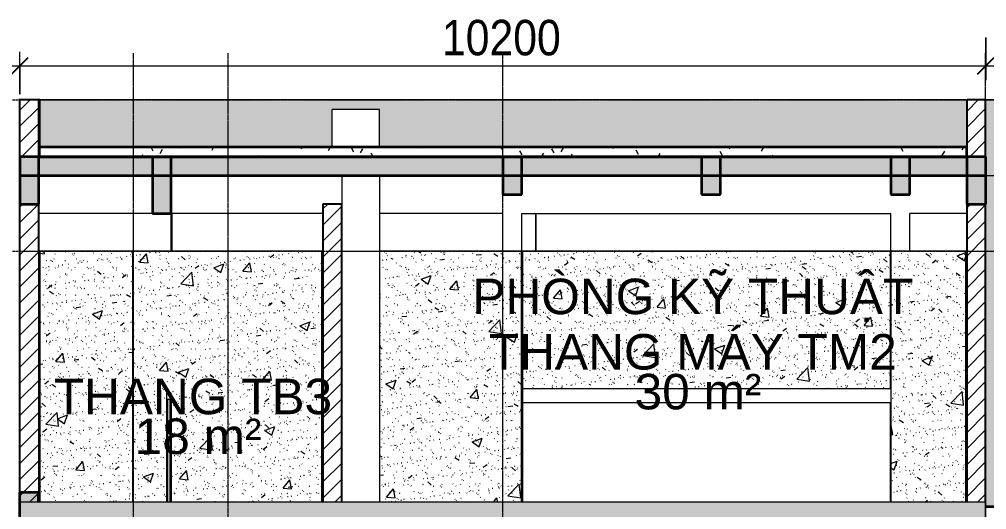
# Model space of a CAD drawing. Header units: millimetres. Extents: x 3451 to 201731, y -8641 to 35300.
# Drawn here: x 23332 to 33547, y 29470 to 34652 of the extents above; entities that cross this region are included whole.
import ezdxf

# ---------------------------------------------------------------- set-up
doc = ezdxf.new("R2010")
doc.units = ezdxf.units.MM
doc.linetypes.add('Centre', pattern=[31.75, 6.35, -4.7625, 15.875, -4.7625])
doc.linetypes.add('Grid Line', pattern=[22.225, 12.7, -3.175, 3.175, -3.175])
for name, color, linetype, lineweight in [('0-1', 7, 'Continuous', 5), ('A-ANNO-DIMS', 211, 'Continuous', 9), ('A-ANNO-DIMS-150', 211, 'Continuous', 9), ('A-AREA-IDEN', 2, 'Continuous', 9), ('A-DETL-GENF-1', 7, 'Continuous', 9), ('A-DETL-THIN', 151, 'Continuous', 9), ('A-FLOR-1', 10, 'Continuous', 35), ('A-FLOR-2', 7, 'Continuous', 9), ('A-FLOR-3', 192, 'Continuous', 35), ('A-FLOR-HRAL', 11, 'Continuous', 9), ('A-FLOR-LEVL-2', 51, 'Centre', 9), ('A-FLOR-PATT-1', 7, 'Continuous', 9), ('A-FLOR-PATT-3', 8, 'Continuous', 9), ('A-WALL', 113, 'Continuous', 9), ('A-WALL-1', 113, 'Continuous', 25), ('A-WALL-PATT-3', 111, 'Continuous', 5), ('A-WALL-PATT-4', 111, 'Continuous', 9), ('I-WALL', 2, 'Continuous', 9), ('I-WALL-2', 2, 'Continuous', 25), ('S-BEAM-1', 12, 'Continuous', 5), ('S-BEAM-2', 10, 'Continuous', 35), ('S-BEAM-3', 7, 'Continuous', 9), ('S-COLS-1', 7, 'Continuous', 9), ('S-GRID-1', 1, 'Grid Line', 9)]:
    doc.layers.add(name, color=color, linetype=linetype, lineweight=lineweight)
doc.styles.add('Arial_1', font='arial.ttf', dxfattribs={"height": 375})
doc.styles.add('UTM Avo', font='', dxfattribs={"width": 0.9, "height": 375})
doc.styles.get('UTM Avo').set_extended_font_data('UTM Avo')
doc.dimstyles.new('1_Dim_chi_tiet_2_5', dxfattribs={"dimscale": 304.8, "dimtxt": 374.737856, "dimasz": 0.590551, "dimexe": 0.492126, "dimexo": 0.0625, "dimgap": 0.049213, "dimtad": 1, "dimdec": 0, "dimrnd": 5, "dimzin": 0, "dimdsep": 46, "dimtxsty": 'UTM Avo', "dimblk1": 'OBLIQUE', "dimblk2": 'OBLIQUE', "dimsah": 1, "dimcen": 0.09, "dimdle": 0.492126, "dimazin": 0, "dimtfac": 1, "dimtdec": 4, "dimtix": 1, "dimtmove": 0, "dimatfit": 3, "dimfxl": 0.984252, "dimfxlon": 1, "dimtvp": 1, "dimtolj": 1, "dimtzin": 0, "dimarcsym": 2})
pattern_1 = [(0, (49422.43, 14125), (609.6, 152.4), [50.292, -406.908, 50.292, -406.908, -2438.4]), (0, (49422.43, 14125), (609.6, 152.4), [-914.4, 50.292, -864.108, 50.292, -406.908, -1066.8]), (0, (49422.43, 14125), (609.6, 152.4), [-2286, 50.292, -254.508, 50.292, -711.708]), (120, (49651.03, 14201.2), (-436.7823, 451.7291), [50.292, -406.908, 50.292, -406.908, -2438.4]), (120, (49651.03, 14201.2), (-436.7823, 451.7291), [-914.4, 50.292, -864.108, 50.292, -406.908, -1066.8]), (120, (49651.03, 14201.2), (-436.7823, 451.7291), [-2286, 50.292, -254.508, 50.292, -711.708]), (240, (49727.23, 14506), (-172.8177, -604.1291), [50.292, -406.908, 50.292, -406.908, -2438.4]), (240, (49727.23, 14506), (-172.8177, -604.1291), [-914.4, 50.292, -864.108, 50.292, -406.908, -1066.8]), (240, (49727.23, 14506), (-172.8177, -604.1291), [-2286, 50.292, -254.508, 50.292, -711.708])]
pattern_2 = [(45, (49422.43, 14125), (-84.8528, 84.8528), [])]
pattern_3 = [(50, (49422.4, 14125), (1093.104, -95.634), [114.3, -1257.3]), (355, (49422.4, 14125), (-211.457, 1146.34), [91.44, -1005.84]), (100.451, (49513.5, 14117), (881.656, 1050.7), [97.14, -1068.54]), (46.184, (49422.4, 14429.8), (1626.475, -252.257), [171.45, -1885.95]), (96.636, (49558, 14408.8), (1424.416, 1484.565), [145.71, -1602.81]), (351.184, (49422.4, 14429.8), (1424.43, 1484.55), [137.16, -1508.76]), (21, (49574.8, 14353.6), (909.686, -613.59), [114.3, -1257.3]), (326, (49574.8, 14353.6), (370.812, 1105.13), [91.44, -1005.84]), (71.451, (49650.6, 14302.5), (1280.503, 491.528), [97.14, -1068.54]), (37.5, (49422.43, 14125), (18.5313, 507.3303), [50.292, -943.356, 50.292, -970.788, -1009.65]), (37.5, (49422.43, 14125), (18.5313, 507.3303), [-2014.728, 50.292, -959.358]), (7.5, (49422.43, 14125), (400.918, 601.084), [50.292, -531.876, 50.292, -920.496, -384.81]), (7.5, (49422.43, 14125), (400.918, 601.084), [-1552.956, 50.292, -334.518]), (327.5, (49082.58, 14125), (813.545, -34.3737), [50.292, -330.708, 50.292, -1138.428, -1577.34]), (327.5, (49082.58, 14125), (813.545, -34.3737), [-1569.72, 50.292, -1527.048]), (317.5, (48930.2, 14125), (888.775, 152.56), [50.292, -445.008, 50.292, -739.14, -1120.14]), (317.5, (48930.2, 14125), (888.775, 152.56), [-1284.732, 50.292, -1069.848])]
pattern_4 = [(37.5, (49422.43, 14125), (-4.79953, 146.8239), [5.029, -110.795, 5.029, -124.511, -123.825]), (37.5, (49422.43, 14125), (-4.79953, 146.8239), [-245.364, 5.029, -118.796]), (7.5, (49422.43, 14125), (134.8574, 215.0472), [5.029, -57.455, 5.029, -99.365, -40.005]), (7.5, (49422.43, 14125), (134.8574, 215.0472), [-166.878, 5.029, -34.976]), (327.5, (49328.7, 14125), (237.29776, 0.4316), [5.029, -33.071, 5.029, -132.131, -179.07]), (327.5, (49328.7, 14125), (237.29776, 0.4316), [-175.26, 5.029, -174.041]), (317.5, (49328.7, 14125), (229.067, 66.8792), [5.029, -14.021, 5.029, -84.887, -102.87]), (317.5, (49328.7, 14125), (229.067, 66.8792), [-108.966, 5.029, -97.841])]

# ---------------------------------------------------------------- blocks, each defined once
blk = doc.blocks.new('NCV_TKTC_KET CAU_rvt-1-TKCS_MẶT CẮT C')
at = {"layer": 'A-FLOR-PATT-1'}
blk.add_hatch(color=256, dxfattribs=at).paths.add_polyline_path([(33537, 33000), (33537, 33200), (23337, 33200), (23337, 33000), (33012, 33000)])
at = {"layer": 'S-BEAM-1'}
for points in [[(23337, 32700), (23537, 32700), (23537, 33200), (23337, 33200)], [(24737, 32600), (24937, 32600), (24937, 33200), (24737, 33200)], [(28437, 32800), (28637, 32800), (28637, 33200), (28437, 33200)], [(30537, 32800), (30737, 32800), (30737, 33200), (30537, 33200)], [(32537, 32800), (32737, 32800), (32737, 33200), (32537, 33200)], [(33537, 32700), (33537, 33200), (33337, 33200), (33337, 32700)], [(23337, 29350), (23337, 29550), (23535, 29550), (23535, 29650), (23335, 29650), (23335, 29350)]]:
    blk.add_hatch(color=256, dxfattribs=at).paths.add_polyline_path(points)
at = {"layer": 'A-FLOR-1'}
for p, q in [((33537, 33200), (23337, 33200)), ((23337, 33200), (23337, 33000)), ((33537, 33000), (33537, 33200)), ((23337, 33000), (33537, 33000))]:
    blk.add_line(p, q, dxfattribs=at)
at = {"layer": 'A-FLOR-2'}
for p, q in [((28647, 30750), (32537, 30750)), ((32537, 30600), (28647, 30600))]:
    blk.add_line(p, q, dxfattribs=at)
at = {"layer": 'S-BEAM-2'}
for p, q in [((23537, 33200), (23337, 33200)), ((23337, 33200), (23337, 32700)), ((23537, 32700), (23537, 33200)), ((24937, 33200), (24737, 33200)), ((24737, 33200), (24737, 32600)), ((24937, 32600), (24937, 33200)), ((28637, 33200), (28437, 33200)), ((28437, 33200), (28437, 32800)), ((28637, 32800), (28637, 33200)), ((30737, 33200), (30537, 33200)), ((30537, 33200), (30537, 32800)), ((30737, 32800), (30737, 33200)), ((32737, 33200), (32537, 33200)), ((32537, 33200), (32537, 32800)), ((32737, 32800), (32737, 33200)), ((33537, 33200), (33337, 33200)), ((33337, 33200), (33337, 32700)), ((33537, 32700), (33537, 33200)), ((28437, 32800), (28637, 32800)), ((30537, 32800), (30737, 32800)), ((32537, 32800), (32737, 32800)), ((23337, 32700), (23537, 32700)), ((33337, 32700), (33537, 32700)), ((24737, 32600), (24937, 32600)), ((23535, 29650), (23335, 29650)), ((23335, 29650), (23335, 29350)), ((23535, 29550), (23535, 29650))]:
    blk.add_line(p, q, dxfattribs=at)
at = {"layer": 'S-BEAM-3'}
for p, q in [((24737, 32600), (23537, 32600)), ((26537, 32600), (24937, 32600)), ((28437, 32600), (27137, 32600)), ((28637, 32600), (32537, 32600)), ((33337, 32600), (32737, 32600))]:
    blk.add_line(p, q, dxfattribs=at)
at = {"layer": 'S-COLS-1'}
for p, q in [((24537, 32200), (24537, 32600)), ((24937, 32200), (24937, 32600)), ((28437, 32200), (28437, 32600)), ((28637, 32200), (28637, 32600)), ((28787, 32200), (28787, 32600)), ((32537, 32200), (32537, 32600)), ((32737, 32200), (32737, 32600))]:
    blk.add_line(p, q, dxfattribs=at)
blk = doc.blocks.new('Railing - 25mm-1748261-TKCS_MẶT CẮT C')
at = {"layer": 'A-FLOR-HRAL'}
for p, q in [((24955, 27620), (24955, 28902)), ((24980, 27620), (24980, 28670))]:
    blk.add_line(p, q, dxfattribs=at)
blk = doc.blocks.new('Railing - 25mm-702173-TKCS_MẶT CẮT C')
at = {"layer": 'A-FLOR-HRAL'}
for p, q in [((25085, 24300), (25085, 25350)), ((25110, 24300), (25110, 25350))]:
    blk.add_line(p, q, dxfattribs=at)
blk = doc.blocks.new('Railing - 25mm-1748267-TKCS_MẶT CẮT C')
at = {"layer": 'A-FLOR-HRAL'}
for p, q in [((25150, 28670), (25175, 28670)), ((25150, 28666), (25150, 28670)), ((25175, 28670), (25175, 28666))]:
    blk.add_line(p, q, dxfattribs=at)
blk = doc.blocks.new('Railing - 25mm-1748258-TKCS_MẶT CẮT C')
at = {"layer": 'A-FLOR-HRAL'}
for p, q in [((24899, 30639), (24924, 30639)), ((24899, 29550), (24899, 30639)), ((24924, 29550), (24924, 30639))]:
    blk.add_line(p, q, dxfattribs=at)
blk = doc.blocks.new('Railing - 25mm-1748256-TKCS_MẶT CẮT C')
at = {"layer": 'A-FLOR-HRAL'}
for p, q in [((25150, 27219), (25175, 27219)), ((25150, 26180), (25150, 27219)), ((25175, 27219), (25175, 26180)), ((25175, 26180), (25150, 26180))]:
    blk.add_line(p, q, dxfattribs=at)
blk = doc.blocks.new('Railing - Railing-954606-TKCS_MẶT CẮT C')
for name, p in [('Railing - 25mm-1748258-TKCS_MẶT CẮT C', (0, 0)), ('Railing - 25mm-1748261-TKCS_MẶT CẮT C', (0, 0)), ('Railing - 25mm-702173-TKCS_MẶT CẮT C', (0, 3320)), ('Railing - 25mm-1748267-TKCS_MẶT CẮT C', (0, 0)), ('Railing - 25mm-1748256-TKCS_MẶT CẮT C', (0, 0))]:
    blk.add_blockref(name, p)
blk = doc.blocks.new('Top Rail Type - Top Rail_Internal_-954613-TKCS_MẶT CẮT C')
at = {"layer": 'A-FLOR-HRAL'}
for p, q in [((24937, 30700), (24887, 30700)), ((24887, 30700), (24887, 30639)), ((24937, 30639), (24937, 30700)), ((24887, 30639), (24937, 30639)), ((24887, 30639), (24887, 29550)), ((24937, 30639), (24937, 29550)), ((25012, 28952), (24937, 28952)), ((25012, 28720), (25012, 28952)), ((24937, 28902), (24962, 28902)), ((24962, 28902), (24962, 28670)), ((25062, 28720), (25012, 28720)), ((25137, 28720), (25062, 28720)), ((25137, 28668), (25137, 28720)), ((25187, 28720), (25137, 28720)), ((25187, 28720), (25187, 28668)), ((24962, 28670), (25062, 28670)), ((25062, 28670), (25137, 28670)), ((25137, 27280), (25137, 28668)), ((25150, 28668), (25137, 28668)), ((25187, 28668), (25175, 28668)), ((25187, 28668), (25187, 27280)), ((25137, 27280), (25137, 27219)), ((25187, 27280), (25137, 27280)), ((25187, 27219), (25187, 27280)), ((25137, 27219), (25187, 27219))]:
    blk.add_line(p, q, dxfattribs=at)
blk = doc.blocks.new('DIMBLOCK52-TKCS_MẶT CẮT C')
at = {"layer": 'A-ANNO-DIMS-150'}
for p, q in [((17237, 34459), (17237, 34009)), ((17237, 34159), (17237, 34459)), ((23337, 33859), (23337, 34309)), ((17087, 34159), (23337, 34159)), ((23337, 34159), (23337, 33859))]:
    blk.add_line(p, q, dxfattribs=at)
at = {"layer": 'A-ANNO-DIMS-150', "lineweight": 25}
for p, q in [((17237, 34159), (17327, 34249)), ((23337, 34159), (23427, 34249)), ((17237, 34159), (17147, 34069)), ((23337, 34159), (23247, 34069))]:
    blk.add_line(p, q, dxfattribs=at)
at = {"layer": 'A-ANNO-DIMS-150', "color": 0, "insert": (19774, 34646), "char_height": 375, "width": 1232.47, "attachment_point": 1, "line_spacing_factor": 1.110334, "style": 'UTM Avo'}
blk.add_mtext('6100', dxfattribs=at)
blk = doc.blocks.new('_Oblique')
at = {"color": 0, "linetype": 'ByBlock', "lineweight": -2}
blk.add_line((-0.5, -0.5), (0.5, 0.5), dxfattribs=at)
blk = doc.blocks.new('DIMBLOCK53-TKCS_MẶT CẮT C')
at = {"layer": 'A-ANNO-DIMS-150'}
for p, q in [((33537, 34459), (33537, 34009)), ((33537, 34159), (33537, 34459)), ((23337, 33859), (23337, 34309)), ((23337, 34159), (33537, 34159)), ((23337, 34159), (23337, 33859))]:
    blk.add_line(p, q, dxfattribs=at)
at = {"layer": 'A-ANNO-DIMS-150', "lineweight": 25}
for p, q in [((23337, 34159), (23427, 34249)), ((33537, 34159), (33627, 34249)), ((23337, 34159), (23247, 34069)), ((33537, 34159), (33447, 34069))]:
    blk.add_line(p, q, dxfattribs=at)
at = {"layer": 'A-ANNO-DIMS-150', "color": 0, "insert": (27795, 34646), "char_height": 375, "width": 1540.59, "attachment_point": 1, "line_spacing_factor": 1.110334, "style": 'UTM Avo'}
blk.add_mtext('10200', dxfattribs=at)
blk = doc.blocks.new('DIMBLOCK54-TKCS_MẶT CẮT C')
at = {"layer": 'A-ANNO-DIMS-150'}
for p, q in [((33537, 34459), (33537, 34009)), ((33537, 34159), (33537, 34459)), ((78237, 34459), (78237, 34009)), ((78237, 34159), (78237, 34459)), ((33537, 34159), (78387, 34159))]:
    blk.add_line(p, q, dxfattribs=at)
at = {"layer": 'A-ANNO-DIMS-150', "lineweight": 25}
for p, q in [((33537, 34159), (33627, 34249)), ((78237, 34159), (78327, 34249)), ((33537, 34159), (33447, 34069)), ((78237, 34159), (78147, 34069))]:
    blk.add_line(p, q, dxfattribs=at)
at = {"layer": 'A-ANNO-DIMS-150', "color": 0, "insert": (55245, 34646), "char_height": 375, "width": 1540.59, "attachment_point": 1, "line_spacing_factor": 1.110334, "style": 'UTM Avo'}
blk.add_mtext('44700', dxfattribs=at)

msp = doc.modelspace()

# ---------------------------------------------------------------- hatches: boundary and pattern name
at = {"layer": 'A-DETL-GENF-1'}
msp.add_hatch(color=256, dxfattribs=at).paths.add_polyline_path([(40235.6, 28750), (40235.6, 29150), (44235.3, 29150), (44235.3, 28750), (44536.9, 28750), (44536.9, 29350), (33537.4, 29350), (33537.4, 29550), (23337.4, 29550), (23337.4, 28950), (23535.3, 28950), (23535.3, 29350), (26536.9, 29350), (26536.9, 28950), (26735.3, 28950), (26735.3, 29350), (28436.9, 29350), (28436.9, 28900), (28636.9, 28900), (28636.9, 29350), (30536.9, 29350), (30536.9, 28900), (30735.3, 28900), (30735.3, 29350), (33335.3, 29350), (33335.3, 28900), (33537.4, 28900), (33537.4, 29150), (35535.3, 29150), (35535.3, 28900), (35735.3, 28900), (35735.3, 29150), (39935.6, 29150), (39935.6, 28750), (40085.7, 28750)])
at = {"layer": 'A-FLOR-PATT-3'}
h = msp.add_hatch(dxfattribs=at)
h.set_pattern_fill('FP_3', color=256, style=0, pattern_type=2)
h.set_pattern_definition(pattern_1)
h.paths.add_polyline_path([(33011.8, 33200), (33336.9, 33200), (33336.9, 33300), (23537.4, 33300), (23537.4, 33200), (30439.4, 33200)])
h = msp.add_hatch(dxfattribs=at)
h.set_pattern_fill('FP_3', color=256, style=0, pattern_type=2)
h.set_pattern_definition(pattern_1)
h.paths.add_polyline_path([(39935.6, 29350), (44337.4, 29350), (44337.4, 29500), (33537.4, 29500), (33537.4, 29350), (39442.6, 29350)])
at = {"layer": 'A-WALL-PATT-3'}
for points in [[(33326.9, 33300), (33336.9, 33300), (33336.9, 33800), (23547.4, 33800), (23547.4, 33300), (26637.4, 33300), (26637.4, 33700), (27137.4, 33700), (27137.4, 33300), (33313.8, 33300)], [(33536.9, 33000), (37796.9, 33000), (37796.9, 33800), (33536.9, 33800), (33536.9, 33200)], [(33537.4, 29500), (33627.3, 29500), (33627.3, 33000), (33536.9, 33000), (33537.4, 29550)]]:
    msp.add_hatch(color=256, dxfattribs=at).paths.add_polyline_path(points)
at = {"layer": 'A-WALL-PATT-4'}
h = msp.add_hatch(dxfattribs=at)
h.set_pattern_fill('FP_1', color=256, style=0, pattern_type=2)
h.set_pattern_definition(pattern_2)
h.paths.add_polyline_path([(23337.4, 33200), (23537.4, 33200), (23537.4, 33800), (23337.4, 33800)])
h = msp.add_hatch(dxfattribs=at)
h.set_pattern_fill('FP_1', color=256, style=0, pattern_type=2)
h.set_pattern_definition(pattern_2)
h.paths.add_polyline_path([(33336.9, 33200), (33536.9, 33200), (33536.9, 33800), (33336.9, 33800)])
h = msp.add_hatch(dxfattribs=at)
h.set_pattern_fill('FP_1', color=256, style=0, pattern_type=2)
h.set_pattern_definition(pattern_2)
h.paths.add_polyline_path([(23535.3, 29550), (23537.4, 29550), (23537.4, 32700), (23337.4, 32700), (23337.4, 29550)])
h = msp.add_hatch(dxfattribs=at)
h.set_pattern_fill('FP_1', color=256, style=0, pattern_type=2)
h.set_pattern_definition(pattern_2)
h.paths.add_polyline_path([(26580.9, 29550), (26736.9, 29550), (26736.9, 32700), (26536.9, 32700), (26536.9, 29550)])
h = msp.add_hatch(dxfattribs=at)
h.set_pattern_fill('FP_1', color=256, style=0, pattern_type=2)
h.set_pattern_definition(pattern_2)
h.paths.add_polyline_path([(33536.9, 29550), (33536.9, 32700), (33336.9, 32700), (33336.9, 29550)])
h = msp.add_hatch(dxfattribs=at)
h.set_pattern_fill('FP_15', color=256, style=0, pattern_type=2)
h.set_pattern_definition([(45, (49422.43, 14125), (-79.5495, 79.5495), [])])
h.paths.add_polyline_path([(23547.4, 29550), (23547.4, 32200), (23537.4, 32200), (23537.4, 29550)])
h = msp.add_hatch(dxfattribs=at)
h.set_pattern_fill('FP_4', color=256, style=0, pattern_type=2)
h.set_pattern_definition(pattern_3)
h.paths.add_polyline_path([(23599.8, 29550), (24526.9, 29550), (24526.9, 32200), (23547.4, 32200), (23547.4, 29550)])
h = msp.add_hatch(dxfattribs=at)
h.set_pattern_fill('FP_5', color=256, style=0, pattern_type=2)
h.set_pattern_definition(pattern_4)
h.paths.add_polyline_path([(23599.8, 29550), (24526.9, 29550), (24526.9, 32200), (23547.4, 32200), (23547.4, 29550)])
h = msp.add_hatch(dxfattribs=at)
h.set_pattern_fill('FP_4', color=256, style=0, pattern_type=2)
h.set_pattern_definition(pattern_3)
h.paths.add_polyline_path([(24526.9, 29550), (24886.5, 29550), (24886.5, 30700), (24936.5, 30700), (24936.5, 29550), (26526.9, 29550), (26526.9, 32200), (24526.9, 32200), (24526.9, 29732.1)])
h = msp.add_hatch(dxfattribs=at)
h.set_pattern_fill('FP_5', color=256, style=0, pattern_type=2)
h.set_pattern_definition(pattern_4)
h.paths.add_polyline_path([(24526.9, 29550), (24886.5, 29550), (24886.5, 30700), (24936.5, 30700), (24936.5, 29550), (26526.9, 29550), (26526.9, 32200), (24526.9, 32200), (24526.9, 29732.1)])
h = msp.add_hatch(dxfattribs=at)
h.set_pattern_fill('FP_4', color=256, style=0, pattern_type=2)
h.set_pattern_definition(pattern_3)
h.paths.add_polyline_path([(28435.3, 29550), (28636.9, 29550), (28636.9, 32200), (27137.4, 32200), (27137.4, 29550), (27867.1, 29550)])
h = msp.add_hatch(dxfattribs=at)
h.set_pattern_fill('FP_5', color=256, style=0, pattern_type=2)
h.set_pattern_definition(pattern_4)
h.paths.add_polyline_path([(28435.3, 29550), (28636.9, 29550), (28636.9, 32200), (27137.4, 32200), (27137.4, 29550), (27867.1, 29550)])
h = msp.add_hatch(dxfattribs=at)
h.set_pattern_fill('FP_4', color=256, style=0, pattern_type=2)
h.set_pattern_definition(pattern_3)
h.paths.add_polyline_path([(32531.7, 29550), (32531.9, 29550), (32531.9, 30600), (32526.9, 30600), (32526.9, 29550)])
h.paths.add_polyline_path([(32529.5, 30750), (32531.9, 30750), (32531.9, 32200), (28646.9, 32200), (28646.9, 30750), (32526.9, 30750)])
h = msp.add_hatch(dxfattribs=at)
h.set_pattern_fill('FP_5', color=256, style=0, pattern_type=2)
h.set_pattern_definition(pattern_4)
h.paths.add_polyline_path([(32531.7, 29550), (32531.9, 29550), (32531.9, 30600), (32526.9, 30600), (32526.9, 29550)])
h.paths.add_polyline_path([(32529.5, 30750), (32531.9, 30750), (32531.9, 32200), (28646.9, 32200), (28646.9, 30750), (32526.9, 30750)])
h = msp.add_hatch(dxfattribs=at)
h.set_pattern_fill('FP_4', color=256, style=0, pattern_type=2)
h.set_pattern_definition(pattern_3)
h.paths.add_polyline_path([(33326.9, 29550), (33326.9, 32200), (32536.9, 32200), (32536.9, 29550), (33011.8, 29550)])
h = msp.add_hatch(dxfattribs=at)
h.set_pattern_fill('FP_5', color=256, style=0, pattern_type=2)
h.set_pattern_definition(pattern_4)
h.paths.add_polyline_path([(33326.9, 29550), (33326.9, 32200), (32536.9, 32200), (32536.9, 29550), (33011.8, 29550)])

# ---------------------------------------------------------------- linework, layer by layer
at = {"layer": 'A-DETL-THIN'}
for p, q in [((33537.4, 29550), (23337.4, 29550)), ((23337.4, 29550), (23337.4, 28950)), ((33537.4, 29350), (33537.4, 29550))]:
    msp.add_line(p, q, dxfattribs=at)
at = {"layer": 'A-FLOR-3'}
for p, q in [((33336.9, 33300), (23537.4, 33300)), ((23537.4, 33300), (23537.4, 33200)), ((23537.4, 33200), (33336.9, 33200)), ((33336.9, 33200), (33336.9, 33300)), ((44337.4, 29500), (33537.4, 29500))]:
    msp.add_line(p, q, dxfattribs=at)
at = {"layer": 'A-FLOR-LEVL-2'}
for p, q in [((3450.8, 33800), (93442.9, 33800)), ((3450.8, 32200), (93442.9, 32200))]:
    msp.add_line(p, q, dxfattribs=at)
at = {"layer": 'A-WALL'}
for p, q in [((33326.9, 33800), (23547.4, 33800)), ((26637.4, 33300), (26637.4, 33700)), ((27137.4, 33700), (26637.4, 33700)), ((27137.4, 33300), (27137.4, 33700)), ((26736.9, 33000), (26736.9, 32700)), ((27137.4, 33000), (27137.4, 29550)), ((24941.9, 32600), (24941.9, 32200)), ((28786.9, 32600), (28786.9, 32200)), ((32526.9, 30600), (28646.9, 30600))]:
    msp.add_line(p, q, dxfattribs=at)
at = {"layer": 'A-WALL-1'}
for p, q in [((23547.4, 33800), (23337.4, 33800)), ((23537.4, 33300), (23537.4, 33800)), ((23547.4, 33200), (23547.4, 33800)), ((33336.9, 33800), (33336.9, 33300)), ((33536.9, 33800), (33336.9, 33800)), ((33536.9, 33200), (33536.9, 33800)), ((23337.4, 33200), (23537.4, 33200)), ((33336.9, 33200), (33536.9, 33200)), ((23537.4, 32700), (23337.4, 32700)), ((23537.4, 32200), (23537.4, 32700)), ((26536.9, 32700), (26536.9, 29550)), ((26736.9, 32700), (26536.9, 32700)), ((26736.9, 29550), (26736.9, 32700)), ((33336.9, 32700), (33336.9, 29550)), ((33536.9, 32700), (33336.9, 32700)), ((33536.9, 29550), (33536.9, 32700))]:
    msp.add_line(p, q, dxfattribs=at)
at = {"layer": 'I-WALL'}
for p, q in [((37796.9, 33800), (33536.9, 33800)), ((33536.9, 33000), (37796.9, 33000)), ((26526.9, 32200), (23547.4, 32200)), ((24526.9, 32200), (24526.9, 29550)), ((26526.9, 29550), (26526.9, 32200)), ((32526.9, 32200), (27137.4, 32200)), ((28636.9, 29550), (28636.9, 32200)), ((28646.9, 32200), (28646.9, 29550)), ((32531.9, 30750), (32531.9, 32200)), ((33326.9, 32200), (32536.9, 32200)), ((32536.9, 32200), (32536.9, 29550)), ((33326.9, 29550), (33326.9, 32200)), ((32531.9, 29550), (32531.9, 30600))]:
    msp.add_line(p, q, dxfattribs=at)
at = {"layer": 'I-WALL-2'}
for p, q in [((23337.4, 33800), (23327.4, 33800)), ((23337.4, 29550), (23337.4, 33800)), ((23337.4, 33000), (23327.4, 33000)), ((23537.4, 32200), (23537.4, 29550)), ((23547.4, 32200), (23537.4, 32200)), ((23547.4, 29550), (23547.4, 32200)), ((23337.4, 30750), (23327.4, 30750))]:
    msp.add_line(p, q, dxfattribs=at)
at = {"layer": 'S-GRID-1'}
for p, q in [((24536.9, 30542.5), (24536.9, 34292.5)), ((25536.9, 30542.5), (25536.9, 34292.5)), ((28436.9, 30542.5), (28436.9, 34292.5)), ((33536.9, 30542.5), (33536.9, 34292.5)), ((24536.9, -1941), (24536.9, 30542.5)), ((25536.9, -36), (25536.9, 30542.5)), ((28436.9, -1941), (28436.9, 30542.5)), ((33536.9, -1941), (33536.9, 30542.5))]:
    msp.add_line(p, q, dxfattribs=at)

# ---------------------------------------------------------------- block references
at = {"layer": '0-1'}
msp.add_blockref('NCV_TKTC_KET CAU_rvt-1-TKCS_MẶT CẮT C', (0, 0), dxfattribs=at)
at = {"layer": 'A-FLOR-HRAL'}
for name in ['Top Rail Type - Top Rail_Internal_-954613-TKCS_MẶT CẮT C', 'Railing - Railing-954606-TKCS_MẶT CẮT C']:
    msp.add_blockref(name, (0, 0), dxfattribs=at)

# ---------------------------------------------------------------- texts
at = {"layer": 'A-AREA-IDEN', "char_height": 375, "line_spacing_factor": 0.936439, "style": 'Arial_1'}
for s, insert, width, attachment_point in [('\\pt7.5,15,22.5,30,37.5,45,52.5,60,67.5,75,82.5,90,97.5,105,112.5,120,127.5,135,142.5,150,157.5,165,172.5,180,187.5,195,202.5,210,217.5,225,232.5,240;PHÒNG KỸ THUẬT\\PTHANG MÁY TM2', (30444.7, 30945.2), 4674, 8), ('\\pt7.5,15,22.5,30,37.5,45,52.5,60,67.5,75,82.5,90,97.5,105,112.5,120,127.5,135,142.5,150,157.5,165,172.5,180,187.5,195,202.5,210,217.5,225,232.5,240;THANG TB3', (25165.9, 30473.3), 2956.5, 8), ('\\pt7.5,15,22.5,30,37.5,45,52.5,60,67.5,75,82.5,90,97.5,105,112.5,120,127.5,135,142.5,150,157.5,165,172.5,180,187.5,195,202.5,210,217.5,225,232.5,240;30 m²', (30499.1, 30714.7), 1359, 5), ('\\pt7.5,15,22.5,30,37.5,45,52.5,60,67.5,75,82.5,90,97.5,105,112.5,120,127.5,135,142.5,150,157.5,165,172.5,180,187.5,195,202.5,210,217.5,225,232.5,240;18 m²', (25219.6, 30242.8), 1359, 5)]:
    msp.add_mtext(s, dxfattribs=dict(at, insert=insert, width=width, attachment_point=attachment_point))

# ---------------------------------------------------------------- dimensions: what is measured, and where the dimension line sits
at = {"layer": 'A-ANNO-DIMS'}
for base, p1, p2, override, picture, middle in [((23337.3629, 34158.7645), (17236.936, 34458.7645), (23337.3629, 33858.7645), {"dimpost": '<>', "dimfxl": 6129.861941}, 'DIMBLOCK52-TKCS_MẶT CẮT C', (20287.1494, 34367.8196)), ((33536.936, 34158.7645), (23337.3629, 33858.7645), (33536.936, 34458.7645), {"dimpost": '<>', "dimfxl": 10217.205734}, 'DIMBLOCK53-TKCS_MẶT CẮT C', (28437.1494, 34367.8196)), ((78236.9, 34158.8), (33536.9, 34458.8), (78236.9, 34458.8), {"dimpost": '<>', "dimfxl": 44700}, 'DIMBLOCK54-TKCS_MẶT CẮT C', (55886.9, 34367.8))]:
    dim = msp.add_linear_dim(base=base, p1=p1, p2=p2, dimstyle='1_Dim_chi_tiet_2_5', override=override, dxfattribs=at)
    dim.commit()
    dim.dimension.update_dxf_attribs({"geometry": picture, "text_midpoint": middle})

doc.saveas('drawing.dxf')
